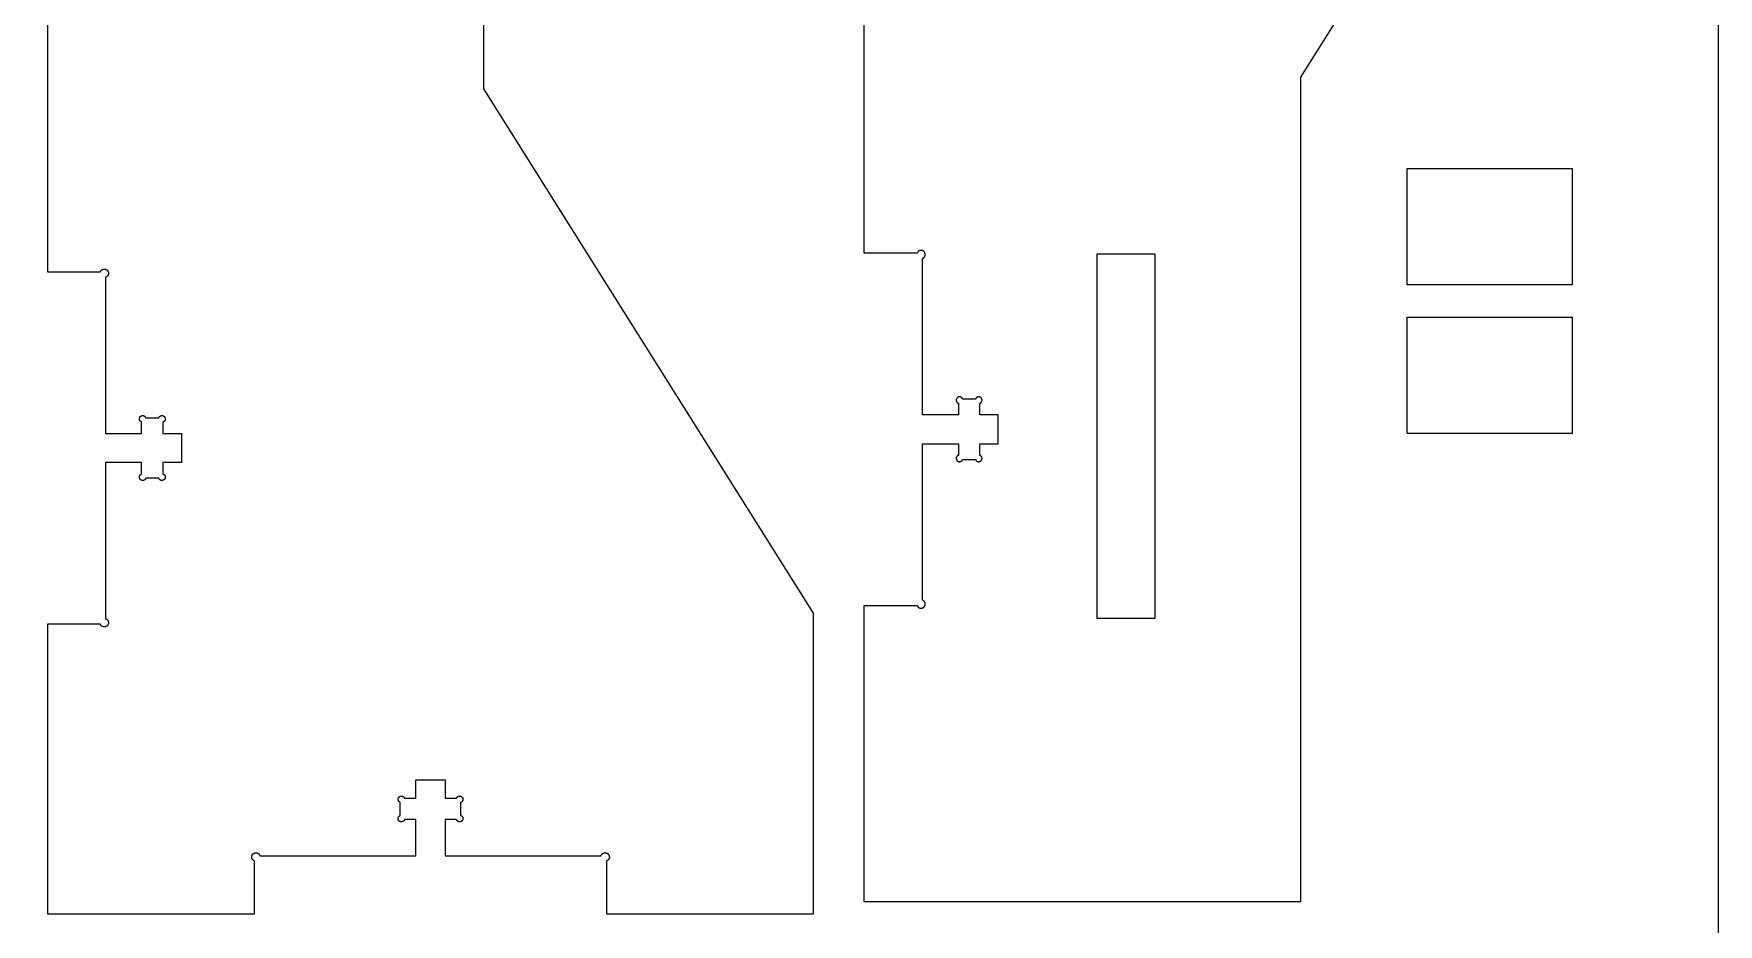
# Model space of a CAD drawing. Header units: millimetres. Extents: x -4.8 to 28.2, y -105.7 to -66.7.
# Drawn here: x 10.88 to 28.25, y -85.1 to -75.92 of the extents above; entities that cross this region are included whole.
import ezdxf

# ---------------------------------------------------------------- set-up
doc = ezdxf.new("R2010")
doc.units = ezdxf.units.MM
doc.header["$MEASUREMENT"] = 0
doc.layers.add('Aclicical-Shet', color=5, linetype='Continuous', true_color=0x0000ff)
doc.layers.add('cut', color=7, linetype='Continuous', true_color=0x000000)

msp = doc.modelspace()

# ---------------------------------------------------------------- linework, layer by layer
at = {"layer": 'Aclicical-Shet'}
msp.add_lwpolyline([(28.245, -66.744), (28.245, -105.744), (-4.755, -105.744), (-4.755, -66.744), (28.245, -66.744)], dxfattribs=at)
at = {"layer": 'cut'}
for points in [[(15.236, -84.017), (15.118, -84.017), (15.118, -84.389), (16.728, -84.389), (16.728, -84.387), (16.729, -84.386), (16.729, -84.385), (16.73, -84.383), (16.731, -84.382), (16.732, -84.381), (16.732, -84.379), (16.733, -84.378), (16.734, -84.377), (16.735, -84.376), (16.736, -84.374), (16.737, -84.373), (16.738, -84.372), (16.739, -84.371), (16.74, -84.37), (16.741, -84.369), (16.742, -84.368), (16.744, -84.367), (16.745, -84.366), (16.746, -84.366), (16.747, -84.365), (16.749, -84.364), (16.75, -84.364), (16.751, -84.363), (16.753, -84.362), (16.754, -84.362), (16.756, -84.361), (16.757, -84.361), (16.759, -84.36), (16.76, -84.36), (16.762, -84.36), (16.763, -84.36), (16.764, -84.359), (16.766, -84.359), (16.767, -84.359), (16.769, -84.359), (16.77, -84.359), (16.772, -84.359), (16.773, -84.359), (16.775, -84.36), (16.776, -84.36), (16.778, -84.36), (16.779, -84.361), (16.781, -84.361), (16.782, -84.361), (16.784, -84.362), (16.785, -84.362), (16.786, -84.363), (16.788, -84.364), (16.789, -84.364), (16.79, -84.365), (16.792, -84.366), (16.793, -84.367), (16.794, -84.368), (16.795, -84.368), (16.797, -84.369), (16.798, -84.37), (16.799, -84.371), (16.8, -84.372), (16.801, -84.374), (16.802, -84.375), (16.803, -84.376), (16.804, -84.377), (16.805, -84.378), (16.805, -84.38), (16.806, -84.381), (16.807, -84.382), (16.808, -84.383), (16.808, -84.385), (16.809, -84.386), (16.809, -84.388), (16.81, -84.389), (16.81, -84.39), (16.811, -84.392), (16.811, -84.393), (16.811, -84.395), (16.812, -84.396), (16.812, -84.398), (16.812, -84.399), (16.812, -84.401), (16.812, -84.402), (16.812, -84.404), (16.812, -84.405), (16.812, -84.407), (16.812, -84.408), (16.811, -84.41), (16.811, -84.411), (16.811, -84.413), (16.81, -84.414), (16.81, -84.416), (16.81, -84.417), (16.809, -84.418), (16.808, -84.42), (16.808, -84.421), (16.807, -84.423), (16.806, -84.424), (16.806, -84.425), (16.805, -84.426), (16.804, -84.428), (16.803, -84.429), (16.802, -84.43), (16.801, -84.431), (16.8, -84.432), (16.799, -84.433), (16.798, -84.434), (16.797, -84.435), (16.796, -84.436), (16.795, -84.437), (16.793, -84.438), (16.792, -84.439), (16.791, -84.44), (16.789, -84.44), (16.788, -84.441), (16.787, -84.442), (16.785, -84.442), (16.784, -84.443), (16.783, -84.443), (16.783, -84.989), (18.918, -84.989), (18.918, -81.889), (15.518, -76.489), (15.518, -67.989)], [(27.339, -70.966), (23.939, -76.366), (23.939, -84.866), (19.439, -84.866), (19.439, -81.81), (19.985, -81.81), (19.985, -81.811), (19.986, -81.812), (19.986, -81.814), (19.987, -81.815), (19.988, -81.816), (19.988, -81.818), (19.989, -81.819), (19.99, -81.82), (19.991, -81.822), (19.992, -81.823), (19.993, -81.824), (19.994, -81.825), (19.995, -81.826), (19.996, -81.827), (19.997, -81.828), (19.998, -81.829), (19.999, -81.83), (20, -81.831), (20.002, -81.832), (20.003, -81.833), (20.004, -81.833), (20.006, -81.834), (20.007, -81.835), (20.008, -81.835), (20.01, -81.836), (20.011, -81.837), (20.013, -81.837), (20.014, -81.837), (20.015, -81.838), (20.017, -81.838), (20.018, -81.838), (20.02, -81.839), (20.021, -81.839), (20.023, -81.839), (20.024, -81.839), (20.026, -81.839), (20.027, -81.839), (20.029, -81.839), (20.03, -81.839), (20.032, -81.839), (20.033, -81.838), (20.035, -81.838), (20.036, -81.838), (20.038, -81.837), (20.039, -81.837), (20.041, -81.836), (20.042, -81.836), (20.043, -81.835), (20.045, -81.835), (20.046, -81.834), (20.047, -81.833), (20.049, -81.833), (20.05, -81.832), (20.051, -81.831), (20.052, -81.83), (20.053, -81.829), (20.055, -81.828), (20.056, -81.827), (20.057, -81.826), (20.058, -81.825), (20.059, -81.824), (20.06, -81.823), (20.061, -81.821), (20.061, -81.82), (20.062, -81.819), (20.063, -81.818), (20.064, -81.816), (20.065, -81.815), (20.065, -81.814), (20.066, -81.812), (20.066, -81.811), (20.067, -81.809), (20.067, -81.808), (20.068, -81.806), (20.068, -81.805), (20.068, -81.803), (20.068, -81.802), (20.069, -81.801), (20.069, -81.799), (20.069, -81.798), (20.069, -81.796), (20.069, -81.795), (20.069, -81.793), (20.069, -81.792), (20.069, -81.79), (20.068, -81.789), (20.068, -81.787), (20.068, -81.786), (20.067, -81.784), (20.067, -81.783), (20.066, -81.781), (20.066, -81.78), (20.065, -81.778), (20.065, -81.777), (20.064, -81.776), (20.063, -81.774), (20.062, -81.773), (20.062, -81.772), (20.061, -81.771), (20.06, -81.769), (20.059, -81.768), (20.058, -81.767), (20.057, -81.766), (20.056, -81.765), (20.055, -81.764), (20.054, -81.763), (20.053, -81.762), (20.051, -81.761), (20.05, -81.76), (20.049, -81.759), (20.048, -81.759), (20.046, -81.758), (20.045, -81.757), (20.044, -81.757), (20.042, -81.756), (20.041, -81.755), (20.039, -81.755), (20.039, -80.145), (20.411, -80.145), (20.411, -80.263), (20.41, -80.263), (20.409, -80.264), (20.408, -80.264), (20.407, -80.265), (20.405, -80.265), (20.404, -80.266), (20.403, -80.267), (20.402, -80.267), (20.401, -80.268), (20.401, -80.269), (20.4, -80.27), (20.399, -80.27), (20.398, -80.271), (20.397, -80.272), (20.396, -80.273), (20.395, -80.274), (20.395, -80.275), (20.394, -80.276), (20.393, -80.277), (20.393, -80.278), (20.392, -80.279), (20.391, -80.28), (20.391, -80.281), (20.39, -80.282), (20.39, -80.283), (20.39, -80.284), (20.389, -80.285), (20.389, -80.286), (20.389, -80.287), (20.388, -80.289), (20.388, -80.29), (20.388, -80.291), (20.388, -80.292), (20.388, -80.293), (20.388, -80.295), (20.388, -80.296), (20.388, -80.297), (20.388, -80.298), (20.388, -80.299), (20.388, -80.3), (20.388, -80.302), (20.388, -80.303), (20.389, -80.304), (20.389, -80.305), (20.389, -80.306), (20.39, -80.307), (20.39, -80.308), (20.391, -80.31), (20.391, -80.311), (20.392, -80.312), (20.392, -80.313), (20.393, -80.314), (20.393, -80.315), (20.394, -80.316), (20.395, -80.317), (20.396, -80.318), (20.396, -80.319), (20.397, -80.319), (20.398, -80.32), (20.399, -80.321), (20.4, -80.322), (20.401, -80.323), (20.402, -80.323), (20.403, -80.324), (20.404, -80.325), (20.405, -80.325), (20.406, -80.326), (20.407, -80.326), (20.408, -80.327), (20.409, -80.327), (20.41, -80.328), (20.411, -80.328), (20.412, -80.329), (20.413, -80.329), (20.415, -80.329), (20.416, -80.329), (20.417, -80.33), (20.418, -80.33), (20.419, -80.33), (20.421, -80.33), (20.422, -80.33), (20.423, -80.33), (20.424, -80.33), (20.425, -80.33), (20.426, -80.33), (20.428, -80.329), (20.429, -80.329), (20.43, -80.329), (20.431, -80.329), (20.432, -80.328), (20.433, -80.328), (20.435, -80.327), (20.436, -80.327), (20.437, -80.326), (20.438, -80.326), (20.439, -80.325), (20.44, -80.325), (20.441, -80.324), (20.442, -80.323), (20.443, -80.323), (20.444, -80.322), (20.445, -80.321), (20.445, -80.32), (20.446, -80.32), (20.447, -80.319), (20.448, -80.318), (20.449, -80.317), (20.449, -80.316), (20.45, -80.315), (20.451, -80.314), (20.451, -80.313), (20.452, -80.312), (20.453, -80.311), (20.453, -80.31), (20.454, -80.309), (20.454, -80.308), (20.454, -80.306), (20.587, -80.306), (20.588, -80.308), (20.588, -80.309), (20.589, -80.31), (20.589, -80.311), (20.59, -80.312), (20.59, -80.313), (20.591, -80.314), (20.592, -80.315), (20.592, -80.316), (20.593, -80.317), (20.594, -80.318), (20.594, -80.319), (20.595, -80.32), (20.596, -80.32), (20.597, -80.321), (20.598, -80.322), (20.599, -80.323), (20.6, -80.323), (20.601, -80.324), (20.602, -80.325), (20.603, -80.325), (20.604, -80.326), (20.605, -80.326), (20.606, -80.327), (20.607, -80.327), (20.608, -80.328), (20.609, -80.328), (20.611, -80.329), (20.612, -80.329), (20.613, -80.329), (20.614, -80.329), (20.615, -80.33), (20.616, -80.33), (20.618, -80.33), (20.619, -80.33), (20.62, -80.33), (20.621, -80.33), (20.622, -80.33), (20.623, -80.33), (20.625, -80.33), (20.626, -80.329), (20.627, -80.329), (20.628, -80.329), (20.629, -80.329), (20.63, -80.328), (20.632, -80.328), (20.633, -80.327), (20.634, -80.327), (20.635, -80.326), (20.636, -80.326), (20.637, -80.325), (20.638, -80.325), (20.639, -80.324), (20.64, -80.323), (20.641, -80.323), (20.642, -80.322), (20.643, -80.321), (20.644, -80.32), (20.644, -80.319), (20.645, -80.319), (20.646, -80.318), (20.647, -80.317), (20.648, -80.316), (20.648, -80.315), (20.649, -80.314), (20.649, -80.313), (20.65, -80.312), (20.651, -80.311), (20.651, -80.31), (20.652, -80.308), (20.652, -80.307), (20.652, -80.306), (20.653, -80.305), (20.653, -80.304), (20.653, -80.303), (20.654, -80.302), (20.654, -80.3), (20.654, -80.299), (20.654, -80.298), (20.654, -80.297), (20.654, -80.296), (20.654, -80.295), (20.654, -80.293), (20.654, -80.292), (20.654, -80.291), (20.654, -80.29), (20.653, -80.289), (20.653, -80.287), (20.653, -80.286), (20.652, -80.285), (20.652, -80.284), (20.652, -80.283), (20.651, -80.282), (20.651, -80.281), (20.65, -80.28), (20.65, -80.279), (20.649, -80.278), (20.648, -80.277), (20.648, -80.276), (20.647, -80.275), (20.646, -80.274), (20.645, -80.273), (20.645, -80.272), (20.644, -80.271), (20.643, -80.27), (20.642, -80.27), (20.641, -80.269), (20.64, -80.268), (20.639, -80.267), (20.638, -80.267), (20.637, -80.266), (20.636, -80.265), (20.635, -80.265), (20.634, -80.264), (20.633, -80.264), (20.632, -80.263), (20.631, -80.263), (20.631, -80.145), (20.822, -80.145), (20.822, -79.845), (20.631, -79.845), (20.631, -79.728), (20.632, -79.728), (20.633, -79.727), (20.634, -79.727), (20.635, -79.726), (20.636, -79.726), (20.637, -79.725), (20.638, -79.724), (20.639, -79.724), (20.64, -79.723), (20.641, -79.722), (20.642, -79.721), (20.643, -79.721), (20.644, -79.72), (20.645, -79.719), (20.645, -79.718), (20.646, -79.717), (20.647, -79.716), (20.648, -79.715), (20.648, -79.714), (20.649, -79.713), (20.65, -79.712), (20.65, -79.711), (20.651, -79.71), (20.651, -79.709), (20.652, -79.708), (20.652, -79.707), (20.652, -79.706), (20.653, -79.705), (20.653, -79.704), (20.653, -79.702), (20.654, -79.701), (20.654, -79.7), (20.654, -79.699), (20.654, -79.698), (20.654, -79.696), (20.654, -79.695), (20.654, -79.694), (20.654, -79.693), (20.654, -79.692), (20.654, -79.691), (20.654, -79.689), (20.653, -79.688), (20.653, -79.687), (20.653, -79.686), (20.652, -79.685), (20.652, -79.684), (20.652, -79.682), (20.651, -79.681), (20.651, -79.68), (20.65, -79.679), (20.649, -79.678), (20.649, -79.677), (20.648, -79.676), (20.648, -79.675), (20.647, -79.674), (20.646, -79.673), (20.645, -79.672), (20.644, -79.672), (20.644, -79.671), (20.643, -79.67), (20.642, -79.669), (20.641, -79.668), (20.64, -79.668), (20.639, -79.667), (20.638, -79.666), (20.637, -79.666), (20.636, -79.665), (20.635, -79.665), (20.634, -79.664), (20.633, -79.664), (20.632, -79.663), (20.63, -79.663), (20.629, -79.662), (20.628, -79.662), (20.627, -79.662), (20.626, -79.662), (20.625, -79.661), (20.623, -79.661), (20.622, -79.661), (20.621, -79.661), (20.62, -79.661), (20.619, -79.661), (20.618, -79.661), (20.616, -79.661), (20.615, -79.661), (20.614, -79.662), (20.613, -79.662), (20.612, -79.662), (20.611, -79.662), (20.609, -79.663), (20.608, -79.663), (20.607, -79.664), (20.606, -79.664), (20.605, -79.665), (20.604, -79.665), (20.603, -79.666), (20.602, -79.666), (20.601, -79.667), (20.6, -79.668), (20.599, -79.668), (20.598, -79.669), (20.597, -79.67), (20.596, -79.671), (20.595, -79.671), (20.594, -79.672), (20.594, -79.673), (20.593, -79.674), (20.592, -79.675), (20.592, -79.676), (20.591, -79.677), (20.59, -79.678), (20.59, -79.679), (20.589, -79.68), (20.589, -79.681), (20.588, -79.682), (20.588, -79.683), (20.587, -79.685), (20.454, -79.685), (20.454, -79.683), (20.454, -79.682), (20.453, -79.681), (20.453, -79.68), (20.452, -79.679), (20.451, -79.678), (20.451, -79.677), (20.45, -79.676), (20.449, -79.675), (20.449, -79.674), (20.448, -79.673), (20.447, -79.672), (20.446, -79.671), (20.445, -79.671), (20.445, -79.67), (20.444, -79.669), (20.443, -79.668), (20.442, -79.668), (20.441, -79.667), (20.44, -79.666), (20.439, -79.666), (20.438, -79.665), (20.437, -79.665), (20.436, -79.664), (20.435, -79.664), (20.433, -79.663), (20.432, -79.663), (20.431, -79.662), (20.43, -79.662), (20.429, -79.662), (20.428, -79.662), (20.426, -79.661), (20.425, -79.661), (20.424, -79.661), (20.423, -79.661), (20.422, -79.661), (20.421, -79.661), (20.419, -79.661), (20.418, -79.661), (20.417, -79.661), (20.416, -79.662), (20.415, -79.662), (20.413, -79.662), (20.412, -79.662), (20.411, -79.663), (20.41, -79.663), (20.409, -79.664), (20.408, -79.664), (20.407, -79.665), (20.406, -79.665), (20.405, -79.666), (20.404, -79.666), (20.403, -79.667), (20.402, -79.668), (20.401, -79.668), (20.4, -79.669), (20.399, -79.67), (20.398, -79.671), (20.397, -79.672), (20.396, -79.672), (20.396, -79.673), (20.395, -79.674), (20.394, -79.675), (20.393, -79.676), (20.393, -79.677), (20.392, -79.678), (20.392, -79.679), (20.391, -79.68), (20.391, -79.681), (20.39, -79.682), (20.39, -79.684), (20.389, -79.685), (20.389, -79.686), (20.389, -79.687), (20.388, -79.688), (20.388, -79.689), (20.388, -79.691), (20.388, -79.692), (20.388, -79.693), (20.388, -79.694), (20.388, -79.695), (20.388, -79.696), (20.388, -79.698), (20.388, -79.699), (20.388, -79.7), (20.388, -79.701), (20.388, -79.702), (20.389, -79.704), (20.389, -79.705), (20.389, -79.706), (20.39, -79.707), (20.39, -79.708), (20.39, -79.709), (20.391, -79.71), (20.391, -79.711), (20.392, -79.712), (20.393, -79.713), (20.393, -79.714), (20.394, -79.715), (20.395, -79.716), (20.395, -79.717), (20.396, -79.718), (20.397, -79.719), (20.398, -79.72), (20.399, -79.721), (20.4, -79.721), (20.401, -79.722), (20.401, -79.723), (20.402, -79.724), (20.403, -79.724), (20.404, -79.725), (20.405, -79.726), (20.407, -79.726), (20.408, -79.727), (20.409, -79.727), (20.41, -79.728), (20.411, -79.728), (20.411, -79.845), (20.039, -79.845), (20.039, -78.236), (20.041, -78.236), (20.042, -78.235), (20.044, -78.234), (20.045, -78.234), (20.046, -78.233), (20.048, -78.232), (20.049, -78.232), (20.05, -78.231), (20.051, -78.23), (20.053, -78.229), (20.054, -78.228), (20.055, -78.227), (20.056, -78.226), (20.057, -78.225), (20.058, -78.224), (20.059, -78.223), (20.06, -78.222), (20.061, -78.22), (20.062, -78.219), (20.062, -78.218), (20.063, -78.217), (20.064, -78.215), (20.065, -78.214), (20.065, -78.213), (20.066, -78.211), (20.066, -78.21), (20.067, -78.208), (20.067, -78.207), (20.068, -78.205), (20.068, -78.204), (20.068, -78.202), (20.069, -78.201), (20.069, -78.199), (20.069, -78.198), (20.069, -78.196), (20.069, -78.195), (20.069, -78.193), (20.069, -78.192), (20.069, -78.19), (20.068, -78.189), (20.068, -78.188), (20.068, -78.186), (20.068, -78.185), (20.067, -78.183), (20.067, -78.182), (20.066, -78.18), (20.066, -78.179), (20.065, -78.177), (20.065, -78.176), (20.064, -78.175), (20.063, -78.173), (20.062, -78.172), (20.061, -78.171), (20.061, -78.17), (20.06, -78.168), (20.059, -78.167), (20.058, -78.166), (20.057, -78.165), (20.056, -78.164), (20.055, -78.163), (20.053, -78.162), (20.052, -78.161), (20.051, -78.16), (20.05, -78.159), (20.049, -78.158), (20.047, -78.158), (20.046, -78.157), (20.045, -78.156), (20.043, -78.156), (20.042, -78.155), (20.041, -78.155), (20.039, -78.154), (20.038, -78.154), (20.036, -78.153), (20.035, -78.153), (20.033, -78.153), (20.032, -78.152), (20.03, -78.152), (20.029, -78.152), (20.027, -78.152), (20.026, -78.152), (20.024, -78.152), (20.023, -78.152), (20.021, -78.152), (20.02, -78.152), (20.018, -78.153), (20.017, -78.153), (20.015, -78.153), (20.014, -78.154), (20.013, -78.154), (20.011, -78.154), (20.01, -78.155), (20.008, -78.156), (20.007, -78.156), (20.006, -78.157), (20.004, -78.158), (20.003, -78.158), (20.002, -78.159), (20, -78.16), (19.999, -78.161), (19.998, -78.162), (19.997, -78.163), (19.996, -78.164), (19.995, -78.165), (19.994, -78.166), (19.993, -78.167), (19.992, -78.168), (19.991, -78.169), (19.99, -78.171), (19.989, -78.172), (19.988, -78.173), (19.988, -78.175), (19.987, -78.176), (19.986, -78.177), (19.986, -78.179), (19.985, -78.18), (19.985, -78.181), (19.439, -78.181), (19.439, -74.48)], [(11.018, -74.673), (11.018, -78.375), (11.564, -78.375), (11.564, -78.373), (11.565, -78.372), (11.565, -78.37), (11.566, -78.369), (11.567, -78.368), (11.567, -78.366), (11.568, -78.365), (11.569, -78.364), (11.57, -78.363), (11.571, -78.361), (11.572, -78.36), (11.573, -78.359), (11.574, -78.358), (11.575, -78.357), (11.576, -78.356), (11.577, -78.355), (11.578, -78.354), (11.58, -78.353), (11.581, -78.352), (11.582, -78.352), (11.583, -78.351), (11.585, -78.35), (11.586, -78.349), (11.587, -78.349), (11.589, -78.348), (11.59, -78.348), (11.592, -78.347), (11.593, -78.347), (11.594, -78.346), (11.596, -78.346), (11.597, -78.346), (11.599, -78.346), (11.6, -78.345), (11.602, -78.345), (11.603, -78.345), (11.605, -78.345), (11.606, -78.345), (11.608, -78.345), (11.609, -78.345), (11.611, -78.346), (11.612, -78.346), (11.614, -78.346), (11.615, -78.346), (11.617, -78.347), (11.618, -78.347), (11.62, -78.348), (11.621, -78.348), (11.622, -78.349), (11.624, -78.35), (11.625, -78.35), (11.626, -78.351), (11.628, -78.352), (11.629, -78.353), (11.63, -78.353), (11.631, -78.354), (11.633, -78.355), (11.634, -78.356), (11.635, -78.357), (11.636, -78.358), (11.637, -78.359), (11.638, -78.361), (11.639, -78.362), (11.64, -78.363), (11.641, -78.364), (11.641, -78.365), (11.642, -78.367), (11.643, -78.368), (11.644, -78.369), (11.644, -78.371), (11.645, -78.372), (11.645, -78.374), (11.646, -78.375), (11.646, -78.376), (11.647, -78.378), (11.647, -78.379), (11.647, -78.381), (11.648, -78.382), (11.648, -78.384), (11.648, -78.385), (11.648, -78.387), (11.648, -78.388), (11.648, -78.39), (11.648, -78.391), (11.648, -78.393), (11.648, -78.394), (11.647, -78.396), (11.647, -78.397), (11.647, -78.399), (11.646, -78.4), (11.646, -78.402), (11.645, -78.403), (11.645, -78.404), (11.644, -78.406), (11.644, -78.407), (11.643, -78.408), (11.642, -78.41), (11.642, -78.411), (11.641, -78.412), (11.64, -78.414), (11.639, -78.415), (11.638, -78.416), (11.637, -78.417), (11.636, -78.418), (11.635, -78.419), (11.634, -78.42), (11.633, -78.421), (11.632, -78.422), (11.63, -78.423), (11.629, -78.424), (11.628, -78.425), (11.627, -78.426), (11.625, -78.426), (11.624, -78.427), (11.623, -78.428), (11.621, -78.428), (11.62, -78.429), (11.618, -78.429), (11.618, -80.039), (11.99, -80.039), (11.99, -79.921), (11.989, -79.921), (11.988, -79.92), (11.987, -79.92), (11.986, -79.919), (11.985, -79.919), (11.984, -79.918), (11.982, -79.918), (11.981, -79.917), (11.981, -79.916), (11.98, -79.915), (11.979, -79.915), (11.978, -79.914), (11.977, -79.913), (11.976, -79.912), (11.975, -79.911), (11.974, -79.91), (11.974, -79.91), (11.973, -79.909), (11.972, -79.908), (11.972, -79.907), (11.971, -79.906), (11.971, -79.905), (11.97, -79.903), (11.97, -79.902), (11.969, -79.901), (11.969, -79.9), (11.968, -79.899), (11.968, -79.898), (11.968, -79.897), (11.967, -79.896), (11.967, -79.894), (11.967, -79.893), (11.967, -79.892), (11.967, -79.891), (11.967, -79.89), (11.967, -79.889), (11.967, -79.887), (11.967, -79.886), (11.967, -79.885), (11.967, -79.884), (11.967, -79.883), (11.967, -79.881), (11.968, -79.88), (11.968, -79.879), (11.968, -79.878), (11.969, -79.877), (11.969, -79.876), (11.97, -79.875), (11.97, -79.874), (11.971, -79.873), (11.971, -79.871), (11.972, -79.87), (11.972, -79.869), (11.973, -79.868), (11.974, -79.868), (11.975, -79.867), (11.975, -79.866), (11.976, -79.865), (11.977, -79.864), (11.978, -79.863), (11.979, -79.862), (11.98, -79.862), (11.981, -79.861), (11.982, -79.86), (11.983, -79.86), (11.984, -79.859), (11.985, -79.858), (11.986, -79.858), (11.987, -79.857), (11.988, -79.857), (11.989, -79.856), (11.99, -79.856), (11.991, -79.856), (11.993, -79.855), (11.994, -79.855), (11.995, -79.855), (11.996, -79.855), (11.997, -79.855), (11.998, -79.854), (12, -79.854), (12.001, -79.854), (12.002, -79.854), (12.003, -79.854), (12.004, -79.855), (12.006, -79.855), (12.007, -79.855), (12.008, -79.855), (12.009, -79.855), (12.01, -79.856), (12.011, -79.856), (12.012, -79.856), (12.014, -79.857), (12.015, -79.857), (12.016, -79.858), (12.017, -79.858), (12.018, -79.859), (12.019, -79.859), (12.02, -79.86), (12.021, -79.861), (12.022, -79.861), (12.023, -79.862), (12.024, -79.863), (12.025, -79.864), (12.025, -79.865), (12.026, -79.866), (12.027, -79.866), (12.028, -79.867), (12.028, -79.868), (12.029, -79.869), (12.03, -79.87), (12.03, -79.871), (12.031, -79.872), (12.032, -79.873), (12.032, -79.874), (12.033, -79.876), (12.033, -79.877), (12.033, -79.878), (12.166, -79.878), (12.167, -79.877), (12.167, -79.876), (12.168, -79.874), (12.168, -79.873), (12.169, -79.872), (12.169, -79.871), (12.17, -79.87), (12.171, -79.869), (12.171, -79.868), (12.172, -79.867), (12.173, -79.866), (12.174, -79.866), (12.174, -79.865), (12.175, -79.864), (12.176, -79.863), (12.177, -79.862), (12.178, -79.861), (12.179, -79.861), (12.18, -79.86), (12.181, -79.859), (12.182, -79.859), (12.183, -79.858), (12.184, -79.858), (12.185, -79.857), (12.186, -79.857), (12.187, -79.856), (12.188, -79.856), (12.19, -79.856), (12.191, -79.855), (12.192, -79.855), (12.193, -79.855), (12.194, -79.855), (12.195, -79.855), (12.197, -79.854), (12.198, -79.854), (12.199, -79.854), (12.2, -79.854), (12.201, -79.854), (12.203, -79.855), (12.204, -79.855), (12.205, -79.855), (12.206, -79.855), (12.207, -79.855), (12.208, -79.856), (12.21, -79.856), (12.211, -79.856), (12.212, -79.857), (12.213, -79.857), (12.214, -79.858), (12.215, -79.858), (12.216, -79.859), (12.217, -79.86), (12.218, -79.86), (12.219, -79.861), (12.22, -79.862), (12.221, -79.862), (12.222, -79.863), (12.223, -79.864), (12.224, -79.865), (12.224, -79.866), (12.225, -79.867), (12.226, -79.868), (12.227, -79.868), (12.227, -79.869), (12.228, -79.87), (12.229, -79.871), (12.229, -79.873), (12.23, -79.874), (12.23, -79.875), (12.231, -79.876), (12.231, -79.877), (12.231, -79.878), (12.232, -79.879), (12.232, -79.88), (12.232, -79.881), (12.233, -79.883), (12.233, -79.884), (12.233, -79.885), (12.233, -79.886), (12.233, -79.887), (12.233, -79.889), (12.233, -79.89), (12.233, -79.891), (12.233, -79.892), (12.233, -79.893), (12.233, -79.894), (12.232, -79.896), (12.232, -79.897), (12.232, -79.898), (12.232, -79.899), (12.231, -79.9), (12.231, -79.901), (12.23, -79.902), (12.23, -79.903), (12.229, -79.905), (12.229, -79.906), (12.228, -79.907), (12.227, -79.908), (12.227, -79.909), (12.226, -79.91), (12.225, -79.91), (12.224, -79.911), (12.224, -79.912), (12.223, -79.913), (12.222, -79.914), (12.221, -79.915), (12.22, -79.915), (12.219, -79.916), (12.218, -79.917), (12.217, -79.918), (12.216, -79.918), (12.215, -79.919), (12.214, -79.919), (12.213, -79.92), (12.212, -79.92), (12.211, -79.921), (12.21, -79.921), (12.21, -80.039), (12.401, -80.039), (12.401, -80.339), (12.21, -80.339), (12.21, -80.456), (12.211, -80.457), (12.212, -80.457), (12.213, -80.458), (12.214, -80.458), (12.215, -80.459), (12.216, -80.459), (12.217, -80.46), (12.218, -80.461), (12.219, -80.461), (12.22, -80.462), (12.221, -80.463), (12.222, -80.464), (12.223, -80.464), (12.224, -80.465), (12.224, -80.466), (12.225, -80.467), (12.226, -80.468), (12.227, -80.469), (12.227, -80.47), (12.228, -80.471), (12.229, -80.472), (12.229, -80.473), (12.23, -80.474), (12.23, -80.475), (12.231, -80.476), (12.231, -80.477), (12.232, -80.478), (12.232, -80.48), (12.232, -80.481), (12.232, -80.482), (12.233, -80.483), (12.233, -80.484), (12.233, -80.485), (12.233, -80.487), (12.233, -80.488), (12.233, -80.489), (12.233, -80.49), (12.233, -80.491), (12.233, -80.493), (12.233, -80.494), (12.233, -80.495), (12.232, -80.496), (12.232, -80.497), (12.232, -80.498), (12.231, -80.499), (12.231, -80.501), (12.231, -80.502), (12.23, -80.503), (12.23, -80.504), (12.229, -80.505), (12.229, -80.506), (12.228, -80.507), (12.227, -80.508), (12.227, -80.509), (12.226, -80.51), (12.225, -80.511), (12.224, -80.512), (12.224, -80.513), (12.223, -80.513), (12.222, -80.514), (12.221, -80.515), (12.22, -80.516), (12.219, -80.517), (12.218, -80.517), (12.217, -80.518), (12.216, -80.519), (12.215, -80.519), (12.214, -80.52), (12.213, -80.52), (12.212, -80.521), (12.211, -80.521), (12.21, -80.521), (12.208, -80.522), (12.207, -80.522), (12.206, -80.522), (12.205, -80.523), (12.204, -80.523), (12.203, -80.523), (12.201, -80.523), (12.2, -80.523), (12.199, -80.523), (12.198, -80.523), (12.197, -80.523), (12.195, -80.523), (12.194, -80.523), (12.193, -80.523), (12.192, -80.522), (12.191, -80.522), (12.19, -80.522), (12.188, -80.521), (12.187, -80.521), (12.186, -80.521), (12.185, -80.52), (12.184, -80.52), (12.183, -80.519), (12.182, -80.519), (12.181, -80.518), (12.18, -80.517), (12.179, -80.517), (12.178, -80.516), (12.177, -80.515), (12.176, -80.514), (12.175, -80.514), (12.174, -80.513), (12.174, -80.512), (12.173, -80.511), (12.172, -80.51), (12.171, -80.509), (12.171, -80.508), (12.17, -80.507), (12.169, -80.506), (12.169, -80.505), (12.168, -80.504), (12.168, -80.503), (12.167, -80.502), (12.167, -80.501), (12.166, -80.5), (12.033, -80.5), (12.033, -80.501), (12.033, -80.502), (12.032, -80.503), (12.032, -80.504), (12.031, -80.505), (12.03, -80.506), (12.03, -80.507), (12.029, -80.508), (12.028, -80.509), (12.028, -80.51), (12.027, -80.511), (12.026, -80.512), (12.025, -80.513), (12.025, -80.514), (12.024, -80.514), (12.023, -80.515), (12.022, -80.516), (12.021, -80.517), (12.02, -80.517), (12.019, -80.518), (12.018, -80.519), (12.017, -80.519), (12.016, -80.52), (12.015, -80.52), (12.014, -80.521), (12.012, -80.521), (12.011, -80.521), (12.01, -80.522), (12.009, -80.522), (12.008, -80.522), (12.007, -80.523), (12.006, -80.523), (12.004, -80.523), (12.003, -80.523), (12.002, -80.523), (12.001, -80.523), (12, -80.523), (11.998, -80.523), (11.997, -80.523), (11.996, -80.523), (11.995, -80.523), (11.994, -80.522), (11.993, -80.522), (11.991, -80.522), (11.99, -80.521), (11.989, -80.521), (11.988, -80.521), (11.987, -80.52), (11.986, -80.52), (11.985, -80.519), (11.984, -80.519), (11.983, -80.518), (11.982, -80.517), (11.981, -80.517), (11.98, -80.516), (11.979, -80.515), (11.978, -80.514), (11.977, -80.513), (11.976, -80.513), (11.975, -80.512), (11.975, -80.511), (11.974, -80.51), (11.973, -80.509), (11.972, -80.508), (11.972, -80.507), (11.971, -80.506), (11.971, -80.505), (11.97, -80.504), (11.97, -80.503), (11.969, -80.502), (11.969, -80.501), (11.968, -80.499), (11.968, -80.498), (11.968, -80.497), (11.967, -80.496), (11.967, -80.495), (11.967, -80.494), (11.967, -80.493), (11.967, -80.491), (11.967, -80.49), (11.967, -80.489), (11.967, -80.488), (11.967, -80.487), (11.967, -80.485), (11.967, -80.484), (11.967, -80.483), (11.967, -80.482), (11.968, -80.481), (11.968, -80.48), (11.968, -80.478), (11.969, -80.477), (11.969, -80.476), (11.97, -80.475), (11.97, -80.474), (11.971, -80.473), (11.971, -80.472), (11.972, -80.471), (11.972, -80.47), (11.973, -80.469), (11.974, -80.468), (11.974, -80.467), (11.975, -80.466), (11.976, -80.465), (11.977, -80.464), (11.978, -80.464), (11.979, -80.463), (11.98, -80.462), (11.981, -80.461), (11.981, -80.461), (11.982, -80.46), (11.984, -80.459), (11.985, -80.459), (11.986, -80.458), (11.987, -80.458), (11.988, -80.457), (11.989, -80.457), (11.99, -80.456), (11.99, -80.339), (11.618, -80.339), (11.618, -81.948), (11.62, -81.949), (11.621, -81.949), (11.623, -81.95), (11.624, -81.95), (11.625, -81.951), (11.627, -81.952), (11.628, -81.953), (11.629, -81.953), (11.63, -81.954), (11.632, -81.955), (11.633, -81.956), (11.634, -81.957), (11.635, -81.958), (11.636, -81.959), (11.637, -81.96), (11.638, -81.962), (11.639, -81.963), (11.64, -81.964), (11.641, -81.965), (11.642, -81.966), (11.642, -81.968), (11.643, -81.969), (11.644, -81.97), (11.644, -81.972), (11.645, -81.973), (11.645, -81.975), (11.646, -81.976), (11.646, -81.977), (11.647, -81.979), (11.647, -81.98), (11.647, -81.982), (11.648, -81.983), (11.648, -81.985), (11.648, -81.986), (11.648, -81.988), (11.648, -81.989), (11.648, -81.991), (11.648, -81.992), (11.648, -81.994), (11.648, -81.995), (11.647, -81.997), (11.647, -81.998), (11.647, -82), (11.646, -82.001), (11.646, -82.003), (11.645, -82.004), (11.645, -82.005), (11.644, -82.007), (11.644, -82.008), (11.643, -82.009), (11.642, -82.011), (11.641, -82.012), (11.641, -82.013), (11.64, -82.015), (11.639, -82.016), (11.638, -82.017), (11.637, -82.018), (11.636, -82.019), (11.635, -82.02), (11.634, -82.021), (11.633, -82.022), (11.631, -82.023), (11.63, -82.024), (11.629, -82.025), (11.628, -82.026), (11.626, -82.027), (11.625, -82.027), (11.624, -82.028), (11.622, -82.029), (11.621, -82.029), (11.62, -82.03), (11.618, -82.03), (11.617, -82.031), (11.615, -82.031), (11.614, -82.031), (11.612, -82.032), (11.611, -82.032), (11.609, -82.032), (11.608, -82.032), (11.606, -82.032), (11.605, -82.032), (11.603, -82.032), (11.602, -82.032), (11.6, -82.032), (11.599, -82.032), (11.597, -82.032), (11.596, -82.031), (11.594, -82.031), (11.593, -82.031), (11.592, -82.03), (11.59, -82.03), (11.589, -82.029), (11.587, -82.029), (11.586, -82.028), (11.585, -82.027), (11.583, -82.027), (11.582, -82.026), (11.581, -82.025), (11.58, -82.024), (11.578, -82.023), (11.577, -82.022), (11.576, -82.021), (11.575, -82.02), (11.574, -82.019), (11.573, -82.018), (11.572, -82.017), (11.571, -82.016), (11.57, -82.015), (11.569, -82.014), (11.568, -82.012), (11.567, -82.011), (11.567, -82.01), (11.566, -82.008), (11.565, -82.007), (11.565, -82.006), (11.564, -82.004), (11.564, -82.003), (11.018, -82.003), (11.018, -84.989), (13.154, -84.989), (13.154, -84.443), (13.153, -84.443), (13.152, -84.442), (13.15, -84.442), (13.149, -84.441), (13.147, -84.44), (13.146, -84.44), (13.145, -84.439), (13.144, -84.438), (13.142, -84.437), (13.141, -84.436), (13.14, -84.435), (13.139, -84.434), (13.138, -84.433), (13.137, -84.432), (13.136, -84.431), (13.135, -84.43), (13.134, -84.429), (13.133, -84.428), (13.132, -84.426), (13.131, -84.425), (13.131, -84.424), (13.13, -84.423), (13.129, -84.421), (13.128, -84.42), (13.128, -84.418), (13.127, -84.417), (13.127, -84.416), (13.126, -84.414), (13.126, -84.413), (13.126, -84.411), (13.125, -84.41), (13.125, -84.408), (13.125, -84.407), (13.125, -84.405), (13.125, -84.404), (13.125, -84.402), (13.125, -84.401), (13.125, -84.399), (13.125, -84.398), (13.125, -84.396), (13.126, -84.395), (13.126, -84.393), (13.126, -84.392), (13.127, -84.39), (13.127, -84.389), (13.127, -84.388), (13.128, -84.386), (13.129, -84.385), (13.129, -84.383), (13.13, -84.382), (13.131, -84.381), (13.131, -84.38), (13.132, -84.378), (13.133, -84.377), (13.134, -84.376), (13.135, -84.375), (13.136, -84.374), (13.137, -84.372), (13.138, -84.371), (13.139, -84.37), (13.14, -84.369), (13.141, -84.368), (13.143, -84.368), (13.144, -84.367), (13.145, -84.366), (13.146, -84.365), (13.148, -84.364), (13.149, -84.364), (13.15, -84.363), (13.152, -84.362), (13.153, -84.362), (13.155, -84.361), (13.156, -84.361), (13.158, -84.361), (13.159, -84.36), (13.16, -84.36), (13.162, -84.36), (13.163, -84.359), (13.165, -84.359), (13.166, -84.359), (13.168, -84.359), (13.169, -84.359), (13.171, -84.359), (13.172, -84.359), (13.174, -84.36), (13.175, -84.36), (13.177, -84.36), (13.178, -84.36), (13.18, -84.361), (13.181, -84.361), (13.183, -84.362), (13.184, -84.362), (13.185, -84.363), (13.187, -84.364), (13.188, -84.364), (13.19, -84.365), (13.191, -84.366), (13.192, -84.366), (13.193, -84.367), (13.195, -84.368), (13.196, -84.369), (13.197, -84.37), (13.198, -84.371), (13.199, -84.372), (13.2, -84.373), (13.201, -84.374), (13.202, -84.376), (13.203, -84.377), (13.204, -84.378), (13.205, -84.379), (13.205, -84.381), (13.206, -84.382), (13.207, -84.383), (13.207, -84.385), (13.208, -84.386), (13.209, -84.387), (13.209, -84.389), (14.818, -84.389), (14.818, -84.017), (14.701, -84.017), (14.7, -84.018), (14.7, -84.019), (14.7, -84.021), (14.699, -84.022), (14.698, -84.023), (14.698, -84.024), (14.697, -84.025), (14.697, -84.026), (14.696, -84.027), (14.695, -84.028), (14.694, -84.029), (14.694, -84.029), (14.693, -84.03), (14.692, -84.031), (14.691, -84.032), (14.69, -84.033), (14.689, -84.033), (14.688, -84.034), (14.687, -84.035), (14.686, -84.035), (14.685, -84.036), (14.684, -84.037), (14.683, -84.037), (14.682, -84.038), (14.681, -84.038), (14.68, -84.039), (14.679, -84.039), (14.678, -84.039), (14.677, -84.04), (14.675, -84.04), (14.674, -84.04), (14.673, -84.04), (14.672, -84.04), (14.671, -84.041), (14.669, -84.041), (14.668, -84.041), (14.667, -84.041), (14.666, -84.04), (14.665, -84.04), (14.663, -84.04), (14.662, -84.04), (14.661, -84.04), (14.66, -84.04), (14.659, -84.039), (14.658, -84.039), (14.657, -84.038), (14.655, -84.038), (14.654, -84.038), (14.653, -84.037), (14.652, -84.037), (14.651, -84.036), (14.65, -84.035), (14.649, -84.035), (14.648, -84.034), (14.647, -84.033), (14.646, -84.033), (14.645, -84.032), (14.645, -84.031), (14.644, -84.03), (14.643, -84.029), (14.642, -84.028), (14.641, -84.027), (14.641, -84.026), (14.64, -84.026), (14.639, -84.025), (14.639, -84.023), (14.638, -84.022), (14.638, -84.021), (14.637, -84.02), (14.637, -84.019), (14.636, -84.018), (14.636, -84.017), (14.635, -84.016), (14.635, -84.015), (14.635, -84.014), (14.635, -84.012), (14.634, -84.011), (14.634, -84.01), (14.634, -84.009), (14.634, -84.008), (14.634, -84.006), (14.634, -84.005), (14.634, -84.004), (14.634, -84.003), (14.634, -84.002), (14.635, -84.001), (14.635, -83.999), (14.635, -83.998), (14.635, -83.997), (14.636, -83.996), (14.636, -83.995), (14.637, -83.994), (14.637, -83.993), (14.637, -83.991), (14.638, -83.99), (14.639, -83.989), (14.639, -83.988), (14.64, -83.987), (14.641, -83.986), (14.641, -83.985), (14.642, -83.984), (14.643, -83.984), (14.644, -83.983), (14.644, -83.982), (14.645, -83.981), (14.646, -83.98), (14.647, -83.979), (14.648, -83.979), (14.649, -83.978), (14.65, -83.977), (14.651, -83.977), (14.652, -83.976), (14.653, -83.976), (14.654, -83.975), (14.655, -83.975), (14.656, -83.974), (14.657, -83.974), (14.657, -83.841), (14.656, -83.84), (14.655, -83.84), (14.654, -83.84), (14.653, -83.839), (14.652, -83.838), (14.651, -83.838), (14.65, -83.837), (14.649, -83.837), (14.648, -83.836), (14.647, -83.835), (14.646, -83.834), (14.645, -83.834), (14.644, -83.833), (14.644, -83.832), (14.643, -83.831), (14.642, -83.83), (14.641, -83.829), (14.641, -83.828), (14.64, -83.827), (14.639, -83.826), (14.639, -83.825), (14.638, -83.824), (14.637, -83.823), (14.637, -83.822), (14.637, -83.821), (14.636, -83.82), (14.636, -83.819), (14.635, -83.818), (14.635, -83.816), (14.635, -83.815), (14.635, -83.814), (14.634, -83.813), (14.634, -83.812), (14.634, -83.811), (14.634, -83.809), (14.634, -83.808), (14.634, -83.807), (14.634, -83.806), (14.634, -83.805), (14.634, -83.803), (14.635, -83.802), (14.635, -83.801), (14.635, -83.8), (14.635, -83.799), (14.636, -83.798), (14.636, -83.797), (14.637, -83.795), (14.637, -83.794), (14.638, -83.793), (14.638, -83.792), (14.639, -83.791), (14.639, -83.79), (14.64, -83.789), (14.641, -83.788), (14.641, -83.787), (14.642, -83.786), (14.643, -83.785), (14.644, -83.785), (14.645, -83.784), (14.645, -83.783), (14.646, -83.782), (14.647, -83.781), (14.648, -83.781), (14.649, -83.78), (14.65, -83.779), (14.651, -83.779), (14.652, -83.778), (14.653, -83.778), (14.654, -83.777), (14.655, -83.777), (14.657, -83.776), (14.658, -83.776), (14.659, -83.775), (14.66, -83.775), (14.661, -83.775), (14.662, -83.775), (14.663, -83.774), (14.665, -83.774), (14.666, -83.774), (14.667, -83.774), (14.668, -83.774), (14.669, -83.774), (14.671, -83.774), (14.672, -83.774), (14.673, -83.774), (14.674, -83.775), (14.675, -83.775), (14.677, -83.775), (14.678, -83.775), (14.679, -83.776), (14.68, -83.776), (14.681, -83.777), (14.682, -83.777), (14.683, -83.777), (14.684, -83.778), (14.685, -83.779), (14.686, -83.779), (14.687, -83.78), (14.688, -83.78), (14.689, -83.781), (14.69, -83.782), (14.691, -83.783), (14.692, -83.784), (14.693, -83.784), (14.694, -83.785), (14.694, -83.786), (14.695, -83.787), (14.696, -83.788), (14.697, -83.789), (14.697, -83.79), (14.698, -83.791), (14.698, -83.792), (14.699, -83.793), (14.7, -83.794), (14.7, -83.795), (14.7, -83.796), (14.701, -83.797), (14.818, -83.797), (14.818, -83.606), (15.118, -83.606), (15.118, -83.797), (15.236, -83.797), (15.236, -83.796), (15.237, -83.795), (15.237, -83.794), (15.238, -83.793), (15.238, -83.792), (15.239, -83.791), (15.24, -83.79), (15.24, -83.789), (15.241, -83.788), (15.242, -83.787), (15.242, -83.786), (15.243, -83.785), (15.244, -83.784), (15.245, -83.784), (15.246, -83.783), (15.247, -83.782), (15.248, -83.781), (15.249, -83.78), (15.25, -83.78), (15.251, -83.779), (15.252, -83.779), (15.253, -83.778), (15.254, -83.777), (15.255, -83.777), (15.256, -83.777), (15.257, -83.776), (15.258, -83.776), (15.259, -83.775), (15.26, -83.775), (15.262, -83.775), (15.263, -83.775), (15.264, -83.774), (15.265, -83.774), (15.266, -83.774), (15.267, -83.774), (15.269, -83.774), (15.27, -83.774), (15.271, -83.774), (15.272, -83.774), (15.273, -83.774), (15.275, -83.775), (15.276, -83.775), (15.277, -83.775), (15.278, -83.775), (15.279, -83.776), (15.28, -83.776), (15.281, -83.777), (15.283, -83.777), (15.284, -83.778), (15.285, -83.778), (15.286, -83.779), (15.287, -83.779), (15.288, -83.78), (15.289, -83.781), (15.29, -83.781), (15.291, -83.782), (15.292, -83.783), (15.292, -83.784), (15.293, -83.785), (15.294, -83.785), (15.295, -83.786), (15.296, -83.787), (15.296, -83.788), (15.297, -83.789), (15.298, -83.79), (15.298, -83.791), (15.299, -83.792), (15.299, -83.793), (15.3, -83.794), (15.3, -83.795), (15.301, -83.797), (15.301, -83.798), (15.301, -83.799), (15.302, -83.8), (15.302, -83.801), (15.302, -83.802), (15.302, -83.803), (15.303, -83.805), (15.303, -83.806), (15.303, -83.807), (15.303, -83.808), (15.303, -83.809), (15.303, -83.811), (15.303, -83.812), (15.303, -83.813), (15.302, -83.814), (15.302, -83.815), (15.302, -83.816), (15.302, -83.818), (15.301, -83.819), (15.301, -83.82), (15.3, -83.821), (15.3, -83.822), (15.299, -83.823), (15.299, -83.824), (15.298, -83.825), (15.298, -83.826), (15.297, -83.827), (15.296, -83.828), (15.296, -83.829), (15.295, -83.83), (15.294, -83.831), (15.293, -83.832), (15.293, -83.833), (15.292, -83.834), (15.291, -83.834), (15.29, -83.835), (15.289, -83.836), (15.288, -83.837), (15.287, -83.837), (15.286, -83.838), (15.285, -83.838), (15.284, -83.839), (15.283, -83.84), (15.282, -83.84), (15.281, -83.84), (15.279, -83.841), (15.279, -83.974), (15.281, -83.974), (15.282, -83.975), (15.283, -83.975), (15.284, -83.976), (15.285, -83.976), (15.286, -83.977), (15.287, -83.977), (15.288, -83.978), (15.289, -83.979), (15.29, -83.979), (15.291, -83.98), (15.292, -83.981), (15.293, -83.982), (15.293, -83.983), (15.294, -83.984), (15.295, -83.984), (15.296, -83.985), (15.296, -83.986), (15.297, -83.987), (15.298, -83.988), (15.298, -83.989), (15.299, -83.99), (15.299, -83.991), (15.3, -83.993), (15.3, -83.994), (15.301, -83.995), (15.301, -83.996), (15.302, -83.997), (15.302, -83.998), (15.302, -83.999), (15.302, -84.001), (15.303, -84.002), (15.303, -84.003), (15.303, -84.004), (15.303, -84.005), (15.303, -84.006), (15.303, -84.008), (15.303, -84.009), (15.303, -84.01), (15.302, -84.011), (15.302, -84.012), (15.302, -84.014), (15.302, -84.015), (15.301, -84.016), (15.301, -84.017), (15.301, -84.018), (15.3, -84.019), (15.3, -84.02), (15.299, -84.021), (15.299, -84.022), (15.298, -84.023), (15.298, -84.025), (15.297, -84.026), (15.296, -84.026), (15.296, -84.027), (15.295, -84.028), (15.294, -84.029), (15.293, -84.03), (15.292, -84.031), (15.292, -84.032), (15.291, -84.033), (15.29, -84.033), (15.289, -84.034), (15.288, -84.035), (15.287, -84.035), (15.286, -84.036), (15.285, -84.037), (15.284, -84.037), (15.283, -84.038), (15.281, -84.038), (15.28, -84.038), (15.279, -84.039), (15.278, -84.039), (15.277, -84.04), (15.276, -84.04), (15.275, -84.04), (15.273, -84.04), (15.272, -84.04), (15.271, -84.04), (15.27, -84.041), (15.269, -84.041), (15.267, -84.041), (15.266, -84.041), (15.265, -84.04), (15.264, -84.04), (15.263, -84.04), (15.262, -84.04), (15.26, -84.04), (15.259, -84.039), (15.258, -84.039), (15.257, -84.039), (15.256, -84.038), (15.255, -84.038), (15.254, -84.037), (15.253, -84.037), (15.252, -84.036), (15.251, -84.035), (15.25, -84.035), (15.249, -84.034), (15.248, -84.033), (15.247, -84.033), (15.246, -84.032), (15.245, -84.031), (15.244, -84.03), (15.243, -84.029), (15.242, -84.029), (15.242, -84.028), (15.241, -84.027), (15.24, -84.026), (15.24, -84.025), (15.239, -84.024), (15.238, -84.023), (15.238, -84.022), (15.237, -84.021), (15.237, -84.019), (15.236, -84.018), (15.236, -84.017)], [(26.739, -77.307), (26.739, -78.507), (25.039, -78.507), (25.039, -77.307), (26.739, -77.307)], [(21.839, -78.192), (21.839, -81.94), (22.439, -81.94), (22.439, -78.192), (21.839, -78.192)], [(26.739, -78.839), (26.739, -80.039), (25.039, -80.039), (25.039, -78.839), (26.739, -78.839)]]:
    msp.add_lwpolyline(points, dxfattribs=at)

doc.saveas('drawing.dxf')
